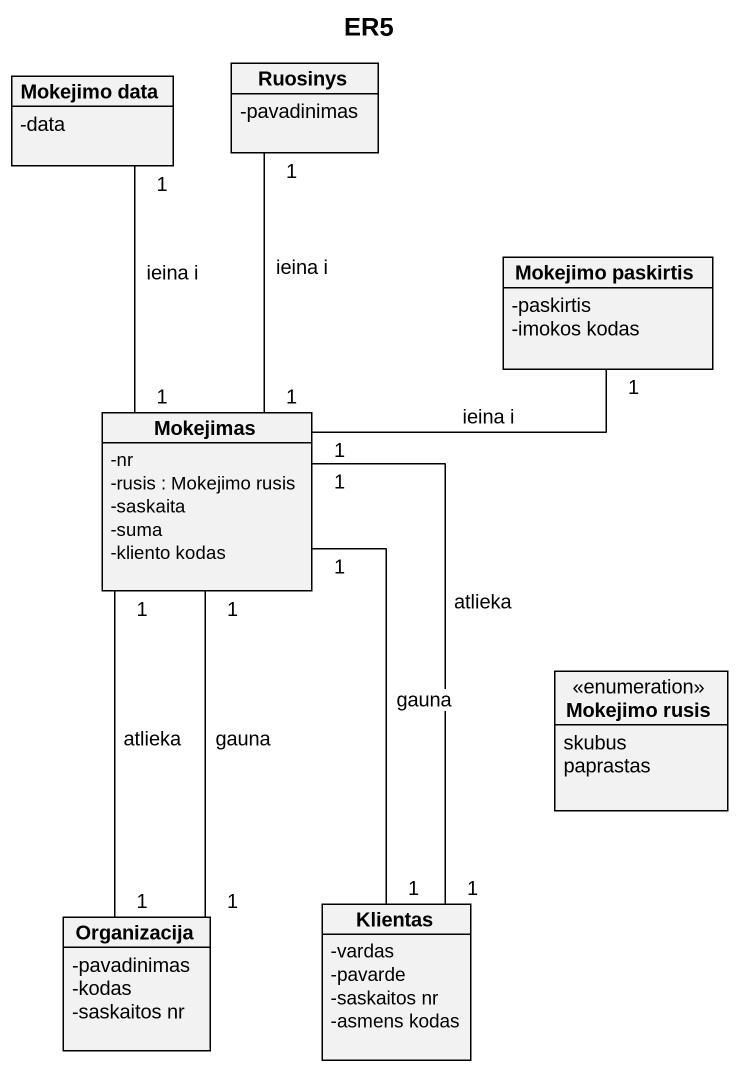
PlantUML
@startuml
title ER5
hide circle
hide empty members
skinparam classAttributeIconSize 0
class "Mokejimo data" as Mokejimo_data {
  -data
}
class Ruosinys {
  -pavadinimas
}
class "Mokejimo paskirtis" as Mokejimo_paskirtis {
  -paskirtis
  -imokos kodas
}
class Mokejimas {
  -nr
  -rusis : Mokejimo rusis
  -saskaita
  -suma
  -kliento kodas
}
enum "Mokejimo rusis" as Mokejimo_rusis {
  skubus
  paprastas
}
class Organizacija {
  -pavadinimas
  -kodas
  -saskaitos nr
}
class Klientas {
  -vardas
  -pavarde
  -saskaitos nr
  -asmens kodas
}
Mokejimo_data "1" -- "1" Mokejimas : ieina i
Ruosinys "1" -- "1" Mokejimas : ieina i
Mokejimo_paskirtis "1" -left- "1" Mokejimas : ieina i
Organizacija "1" -up- "1" Mokejimas : atlieka
Organizacija "1" -up- "1" Mokejimas : gauna
Klientas "1" -up- "1" Mokejimas : atlieka
Klientas "1" -up- "1" Mokejimas : gauna
@enduml
